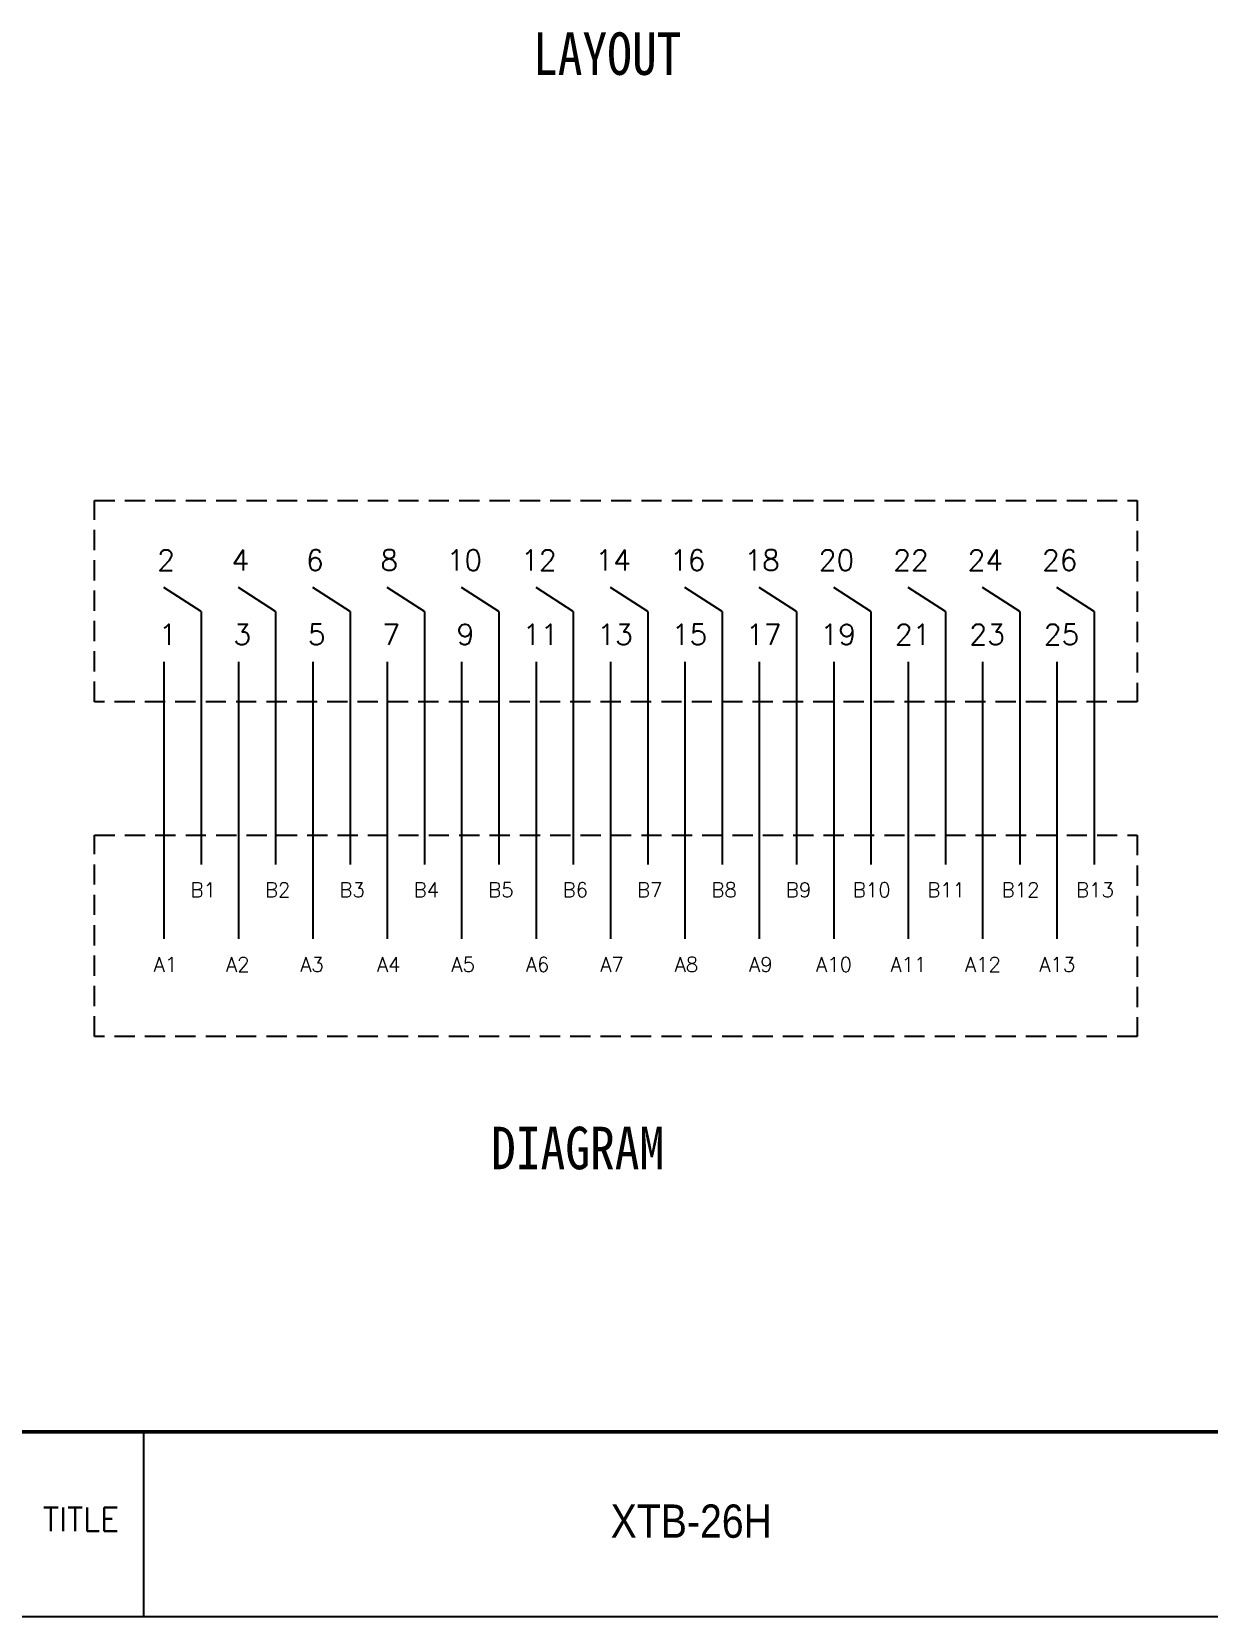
# Model space of a CAD drawing. Extents: x 295 to 2531, y 240 to 845.
# Drawn here: x 893.3 to 1004, y 545.4 to 694.5 of the extents above; entities that cross this region are included whole.
import ezdxf
from ezdxf.enums import TextEntityAlignment as Align

# ---------------------------------------------------------------- set-up
doc = ezdxf.new("R2010")
doc.units = 0
doc.header["$LTSCALE"] = 0.1
doc.linetypes.add('HIDDEN', pattern=[9.525, 6.35, -3.175])
doc.layers.get('0').update_dxf_attribs({"linetype": 'CONTINUOUS'})
doc.layers.add('SHEET', color=7, linetype='CONTINUOUS')
doc.styles.add('ROMANS', font='romans', dxfattribs={"width": 0.9})
doc.styles.get("Standard").update_dxf_attribs({"font": 'simplex.shx', "width": 0.9})

msp = doc.modelspace()

# ---------------------------------------------------------------- linework, layer by layer
for p, q in [((909.29, 639.97), (905.79, 642.21)), ((916.29, 639.97), (912.79, 642.21)), ((923.29, 639.97), (919.79, 642.21)), ((930.29, 639.97), (926.79, 642.21)), ((937.29, 639.97), (933.79, 642.21)), ((944.29, 639.97), (940.79, 642.21)), ((951.29, 639.97), (947.79, 642.21)), ((958.29, 639.97), (954.79, 642.21)), ((965.29, 639.97), (961.79, 642.21)), ((972.29, 639.97), (968.79, 642.21)), ((979.29, 639.97), (975.79, 642.21)), ((986.29, 639.97), (982.79, 642.21)), ((993.29, 639.97), (989.79, 642.21)), ((909.29, 639.97), (909.29, 616.15)), ((916.29, 639.97), (916.29, 616.15)), ((923.29, 639.97), (923.29, 616.15)), ((930.29, 639.97), (930.29, 616.15)), ((937.29, 639.97), (937.29, 616.15)), ((944.29, 639.97), (944.29, 616.15)), ((951.29, 639.97), (951.29, 616.15)), ((958.29, 639.97), (958.29, 616.15)), ((965.29, 639.97), (965.29, 616.15)), ((972.29, 639.97), (972.29, 616.15)), ((979.29, 639.97), (979.29, 616.15)), ((986.29, 639.97), (986.29, 616.15)), ((993.29, 639.97), (993.29, 616.15)), ((905.79, 635.21), (905.79, 609.15)), ((912.79, 635.21), (912.79, 609.15)), ((919.79, 635.21), (919.79, 609.15)), ((926.79, 635.21), (926.79, 609.15)), ((933.79, 635.21), (933.79, 609.15)), ((940.79, 635.21), (940.79, 609.15)), ((947.79, 635.21), (947.79, 609.15)), ((954.79, 635.21), (954.79, 609.15)), ((961.79, 635.21), (961.79, 609.15)), ((968.79, 635.21), (968.79, 609.15)), ((975.79, 635.21), (975.79, 609.15)), ((982.79, 635.21), (982.79, 609.15)), ((989.79, 635.21), (989.79, 609.15)), ((903.86, 562.76), (903.86, 545.4))]:
    msp.add_line(p, q)
at = {"color": 0, "lineweight": 50}
msp.add_line((748.33, 562.76), (1171.55, 562.76), dxfattribs=at)
at = {"linetype": 'HIDDEN', "ltscale": 3}
for points in [[(899.26, 650.4), (997.34, 650.4), (997.34, 631.45), (899.26, 631.45)], [(899.26, 618.92), (997.34, 618.92), (997.34, 599.97), (899.26, 599.97)]]:
    msp.add_lwpolyline(points, close=True, dxfattribs=at)
at = {"layer": 'SHEET'}
msp.add_line((748.33, 545.4), (1171.55, 545.4), dxfattribs=at)

# ---------------------------------------------------------------- texts
at = {"color": 7}
for s, height, p in [('2', 1.95, (905.15, 643.81)), ('4', 1.95, (912.15, 643.81)), ('6', 1.95, (919.15, 643.81)), ('8', 1.95, (926.15, 643.81)), ('10', 1.948, (932.38, 643.81)), ('12', 1.948, (939.38, 643.81)), ('14', 1.948, (946.38, 643.81)), ('16', 1.948, (953.38, 643.81)), ('18', 1.948, (960.38, 643.81)), ('20', 1.948, (967.38, 643.81)), ('22', 1.948, (974.38, 643.81)), ('24', 1.948, (981.38, 643.81)), ('26', 1.948, (988.38, 643.81)), ('1', 1.95, (905.32, 636.83)), ('3', 1.95, (912.32, 636.83)), ('5', 1.95, (919.32, 636.83)), ('7', 1.95, (926.32, 636.83)), ('9', 1.95, (933.32, 636.83)), ('11', 1.948, (939.55, 636.83)), ('13', 1.948, (946.55, 636.83)), ('15', 1.948, (953.55, 636.83)), ('17', 1.948, (960.55, 636.83)), ('19', 1.948, (967.55, 636.83)), ('21', 1.948, (974.55, 636.83)), ('23', 1.948, (981.55, 636.83)), ('25', 1.948, (988.55, 636.83)), ('B1', 1.364, (908.28, 613.08)), ('B2', 1.364, (915.28, 613.08)), ('B3', 1.364, (922.28, 613.08)), ('B4', 1.364, (929.28, 613.08)), ('B5', 1.364, (936.28, 613.08)), ('B6', 1.364, (943.28, 613.08)), ('B7', 1.364, (950.28, 613.08)), ('B8', 1.364, (957.28, 613.08)), ('B9', 1.364, (964.28, 613.08)), ('B10', 1.364, (970.58, 613.08)), ('B11', 1.364, (977.58, 613.08)), ('B12', 1.364, (984.58, 613.08)), ('B13', 1.364, (991.58, 613.08)), ('A1', 1.364, (904.82, 606.06)), ('A2', 1.364, (911.62, 606.06)), ('A3', 1.364, (918.6, 606.06)), ('A4', 1.364, (925.82, 606.06)), ('A5', 1.364, (932.82, 606.06)), ('A6', 1.364, (939.82, 606.06)), ('A7', 1.364, (946.82, 606.06)), ('A8', 1.364, (953.82, 606.06)), ('A9', 1.364, (960.82, 606.06)), ('A10', 1.364, (967.12, 606.06)), ('A11', 1.364, (974.12, 606.06)), ('A12', 1.364, (981.12, 606.06)), ('A13', 1.364, (988.12, 606.06))]:
    msp.add_text(s, height=height, dxfattribs=at).set_placement(p)
at = {"char_height": 4, "width": 30.393, "attachment_point": 5}
for s, insert in [('{\\fGulimChe|b0|i0|c129|p49;LAYOUT}', (947.48, 692.42)), ('{\\fGulimChe|b0|i0|c129|p49;DIAGRAM}', (944.7, 589.44))]:
    msp.add_mtext(s, dxfattribs=dict(at, insert=insert))
at = {"color": 0, "insert": (955.39, 554.34), "char_height": 3.1342, "width": 59.1453, "attachment_point": 5}
msp.add_mtext('{\\fDotum|b0|i0|c129|p50;XTB-26H}', dxfattribs=at)
at = {"layer": 'SHEET', "style": 'ROMANS'}
msp.add_text('TITLE', height=2.202, dxfattribs=at).set_placement((897.99, 554.53), align=Align.MIDDLE)

doc.saveas('drawing.dxf')
